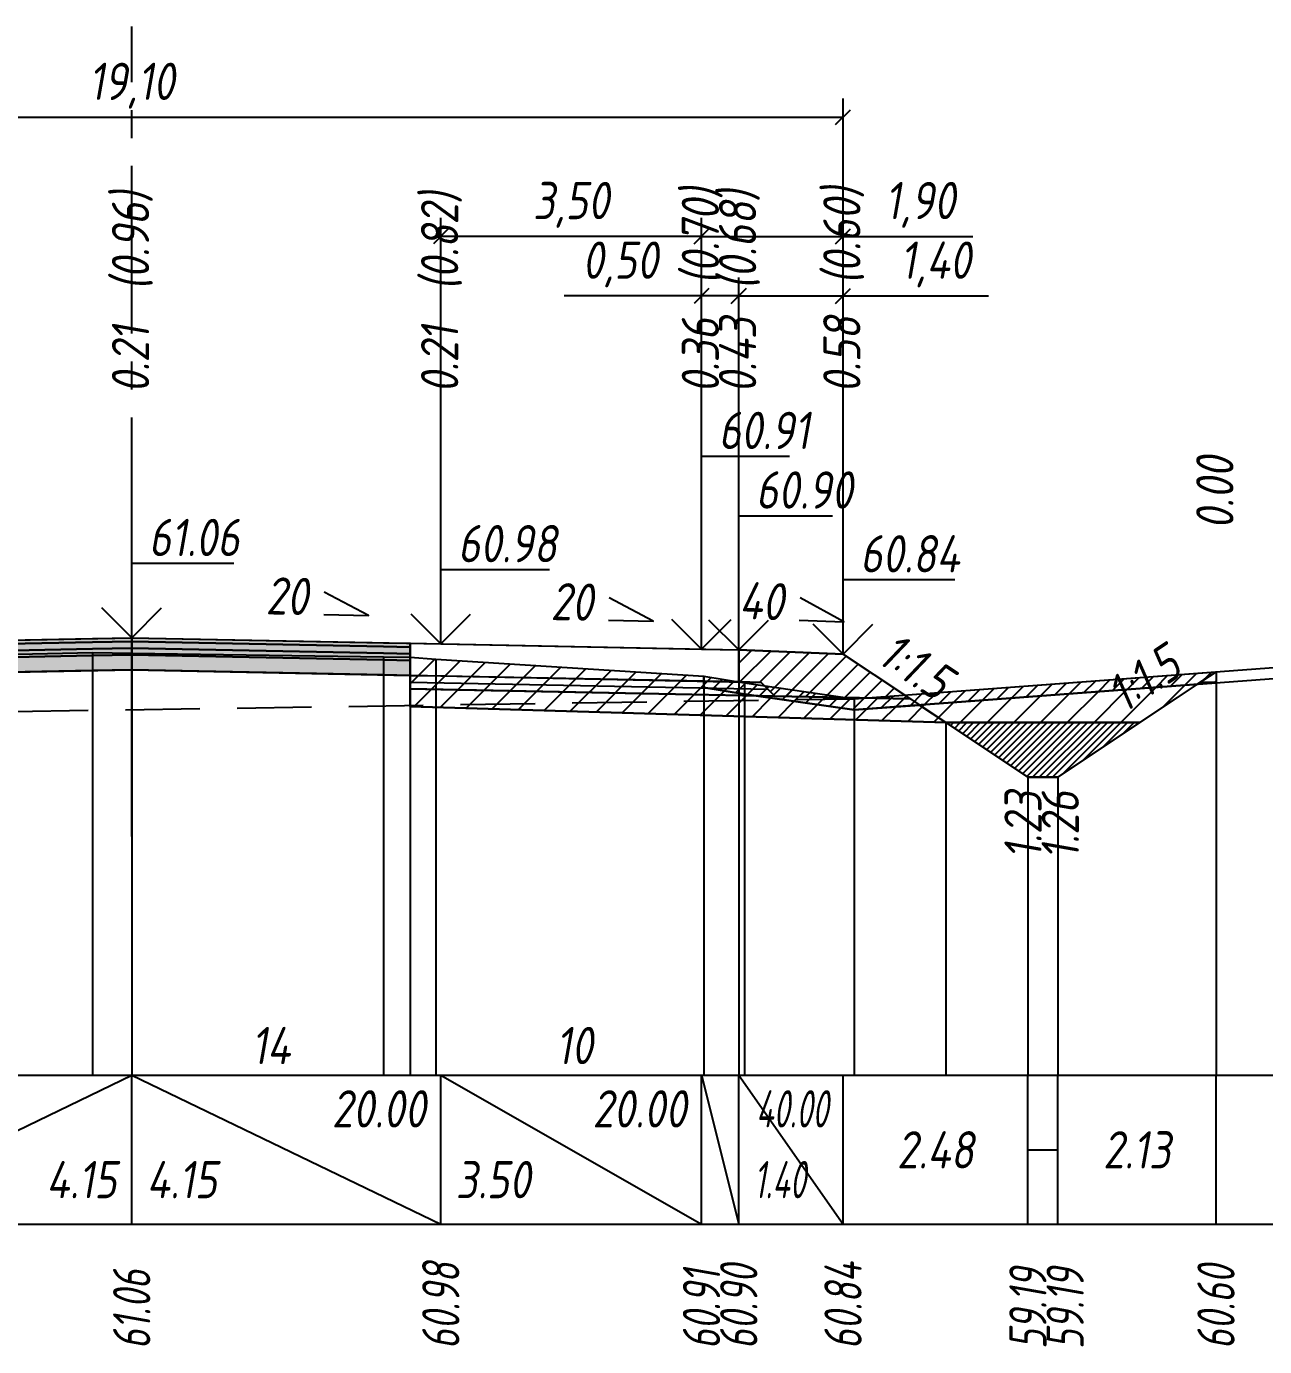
# Model space of a CAD drawing. Extents: x -717 to 1451, y -133302 to 233.
# Drawn here: x 152.5 to 235.6, y -54624.2 to -54535.6 of the extents above; entities that cross this region are included whole.
import ezdxf
from ezdxf.enums import TextEntityAlignment as Align

# ---------------------------------------------------------------- set-up
doc = ezdxf.new("R2010")
doc.units = 0
doc.linetypes.add('осевая2', pattern=[1.125, 0.75, -0.125, 0.125, -0.125])
doc.linetypes.add('штриховая', pattern=[0.75, 0.5, -0.25])
for name, color, linetype in [('Интерполированный поперечник', 2, 'Continuous'), ('Код_514', 1, 'Continuous'), ('Контур_0', 7, 'Continuous'), ('Контур_2521', 7, 'Continuous'), ('Контур_2564', 7, 'Continuous'), ('Контур_2660', 7, 'Continuous'), ('Контур_2665', 7, 'Continuous'), ('Контур_400', 7, 'Continuous'), ('Контур_508', 7, 'Continuous'), ('Контур_512', 7, 'Continuous'), ('Контур_513', 7, 'Continuous'), ('Контур_818', 7, 'Continuous'), ('Красный поперечник', 1, 'Continuous'), ('Объём_2501', 7, 'Continuous'), ('Объём_2564', 7, 'Continuous'), ('Объём_2650', 7, 'Continuous'), ('Объём_2660', 7, 'Continuous'), ('Объём_2661', 7, 'Continuous'), ('Объём_2662', 7, 'Continuous'), ('Объём_2663', 7, 'Continuous'), ('Объём_2664', 7, 'Continuous'), ('Объём_2665', 7, 'Continuous'), ('Объём_2666', 7, 'Continuous'), ('Объём_2667', 7, 'Continuous'), ('Объём_2668', 7, 'Continuous'), ('Объём_2669', 7, 'Continuous'), ('Объём_2675', 7, 'Continuous'), ('Объём_2753', 7, 'Continuous'), ('Ось', 1, 'осевая2'), ('Откосы', 7, 'Continuous'), ('Отметки покрытия', 7, 'Continuous'), ('Рабочие отметки', 7, 'Continuous'), ('Рабочие отметки доп.', 7, 'Continuous'), ('Слои выравнивания', 7, 'Continuous'), ('Таблица', 7, 'Continuous'), ('Уклоны проезжей части', 7, 'Continuous'), ('Черный поперечник', 3, 'Continuous')]:
    doc.layers.add(name, color=color, linetype=linetype)
for name, color, linetype, true_color in [('Контур_2540', 2, 'Continuous', 0xffff00), ('Контур_2560', 2, 'Continuous', 0xffff00), ('Контур_2561', 7, 'Continuous', 0xff8040), ('Контур_2562', 3, 'Continuous', 0x00ff00), ('Контур_2563', 7, 'Continuous', 0xff8000), ('Контур_2570', 7, 'Continuous', 0x80ff00), ('Контур_2725', 7, 'Continuous', 0x323232), ('Контур_2736', 4, 'Continuous', 0x00ffff), ('Контур_2737', 4, 'Continuous', 0x00ffff), ('Контур_2738', 4, 'Continuous', 0x00ffff), ('Контур_2739', 4, 'Continuous', 0x00ffff), ('Контур_2741', 4, 'Continuous', 0x00ffff), ('Контур_2742', 4, 'Continuous', 0x00ffff), ('Контур_2743', 4, 'Continuous', 0x00ffff), ('Контур_2744', 7, 'Continuous', 0xa4ffff), ('Контур_2745', 7, 'Continuous', 0xa4ffff), ('Контур_2747', 4, 'Continuous', 0x00ffff), ('Контур_2748', 4, 'Continuous', 0x00ffff), ('Контур_2749', 4, 'Continuous', 0x00ffff), ('Контур_2750', 4, 'Continuous', 0x00ffff), ('Контур_2751', 4, 'Continuous', 0x00ffff), ('Контур_2752', 4, 'Continuous', 0x00ffff), ('Контур_2760', 7, 'Continuous', 0x323232), ('Контур_2761', 7, 'Continuous', 0x323232), ('Контур_2762', 7, 'Continuous', 0x323232), ('Контур_2763', 7, 'Continuous', 0x323232), ('Контур_402', 7, 'Continuous', 0xff6464), ('Контур_703', 4, 'Continuous', 0x00ffff), ('Контур_705', 4, 'Continuous', 0x00ffff), ('Контур_707', 4, 'Continuous', 0x00ffff), ('Контур_720', 131, 'Continuous', 0xaaffff), ('Объём_2500', 7, 'Continuous', 0xc0c0c0), ('Объём_2520', 7, 'Continuous', 0x80ffff), ('Объём_2540', 2, 'Continuous', 0xffff00), ('Объём_2560', 2, 'Continuous', 0xffff00), ('Объём_2561', 7, 'Continuous', 0xff8040), ('Объём_2562', 3, 'Continuous', 0x00ff00), ('Объём_2563', 7, 'Continuous', 0xff8000), ('Объём_2570', 7, 'Continuous', 0x80ff00), ('Объём_2600', 7, 'Continuous', 0x808000), ('Объём_2620', 2, 'Continuous', 0xffff00), ('Объём_2746', 2, 'Continuous', 0xffff00)]:
    doc.layers.add(name, color=color, linetype=linetype, true_color=true_color)
doc.styles.get("Standard").update_dxf_attribs({"font": 'txt', "height": 2.5})
doc.styles.add('М', font='romand.shx', dxfattribs={"width": 0.8, "oblique": 10, "height": 2.5})
doc.dimstyles.new('ISO-25', dxfattribs={"dimtxt": 2.5, "dimasz": 2.5, "dimexe": 1.25, "dimexo": 0.625, "dimtad": 1, "dimtxsty": 'Standard', "dimcen": 2.5, "dimadec": 0, "dimazin": 0, "dimtfac": 1, "dimtmove": 0, "dimatfit": 3, "dimfxl": 1, "dimarcsym": 0})

# ---------------------------------------------------------------- blocks, each defined once
blk = doc.blocks.new('_Oblique')
at = {"color": 0, "linetype": 'ByBlock', "lineweight": -2}
blk.add_line((-0.5, -0.5), (0.5, 0.5), dxfattribs=at)
blk = doc.blocks.new('*D1306')
at = {"color": 0, "lineweight": -2, "transparency": 16777216}
for p, q in [((200.332, -54576.885), (200.332, -54552.445)), ((207.332, -54577.165), (207.332, -54552.445)), ((200.332, -54553.695), (207.332, -54553.695)), ((207.332, -54553.695), (217.091, -54553.695))]:
    blk.add_line(p, q, dxfattribs=at)
at = {"layer": 'Defpoints', "color": 0, "transparency": 16777216}
for p in [(207.332, -54553.695), (200.332, -54577.51), (207.332, -54577.79)]:
    blk.add_point(p, dxfattribs=at)
at = {"color": 0, "lineweight": -2, "transparency": 16777216, "rotation": 180}
blk.add_blockref('_Oblique', (200.332, -54553.695), dxfattribs=at)
at = {"color": 0, "lineweight": -2, "transparency": 16777216}
blk.add_blockref('_Oblique', (207.332, -54553.695), dxfattribs=at)
at = {"color": 0, "transparency": 16777216, "insert": (213.551, -54551.582), "char_height": 2.5, "width": 8.75, "attachment_point": 5, "style": 'М'}
blk.add_mtext('1,40', dxfattribs=at)
blk = doc.blocks.new('*D1308')
at = {"color": 0, "lineweight": -2, "transparency": 16777216}
for p, q in [((197.832, -54576.835), (197.832, -54552.445)), ((200.332, -54576.885), (200.332, -54552.445)), ((197.832, -54553.695), (188.617, -54553.695)), ((200.332, -54553.695), (197.832, -54553.695))]:
    blk.add_line(p, q, dxfattribs=at)
at = {"layer": 'Defpoints', "color": 0, "transparency": 16777216}
for p in [(200.332, -54553.695), (197.832, -54577.46), (200.332, -54577.51)]:
    blk.add_point(p, dxfattribs=at)
at = {"color": 0, "lineweight": -2, "transparency": 16777216, "rotation": 180}
blk.add_blockref('_Oblique', (197.832, -54553.695), dxfattribs=at)
at = {"color": 0, "lineweight": -2, "transparency": 16777216}
blk.add_blockref('_Oblique', (200.332, -54553.695), dxfattribs=at)
at = {"color": 0, "transparency": 16777216, "insert": (192.379, -54551.582), "char_height": 2.5, "width": 9.16667, "attachment_point": 5, "style": 'М'}
blk.add_mtext('0,50', dxfattribs=at)
blk = doc.blocks.new('*D1310')
at = {"color": 0, "lineweight": -2, "transparency": 16777216}
for p, q in [((180.332, -54576.485), (180.332, -54548.445)), ((197.832, -54576.835), (197.832, -54548.445)), ((197.832, -54549.695), (180.332, -54549.695))]:
    blk.add_line(p, q, dxfattribs=at)
at = {"layer": 'Defpoints', "color": 0, "transparency": 16777216}
for p in [(180.332, -54549.695), (180.332, -54577.11), (197.832, -54577.46)]:
    blk.add_point(p, dxfattribs=at)
at = {"color": 0, "lineweight": -2, "transparency": 16777216, "rotation": 180}
blk.add_blockref('_Oblique', (180.332, -54549.695), dxfattribs=at)
at = {"color": 0, "lineweight": -2, "transparency": 16777216}
blk.add_blockref('_Oblique', (197.832, -54549.695), dxfattribs=at)
at = {"color": 0, "transparency": 16777216, "insert": (189.082, -54547.582), "char_height": 2.5, "width": 9.58333, "attachment_point": 5, "style": 'М'}
blk.add_mtext('3,50', dxfattribs=at)
blk = doc.blocks.new('*D1311')
at = {"color": 0, "lineweight": -2, "transparency": 16777216}
for p, q in [((197.832, -54576.835), (197.832, -54548.445)), ((207.332, -54577.165), (207.332, -54548.445)), ((197.832, -54549.695), (207.332, -54549.695)), ((207.332, -54549.695), (216.052, -54549.695))]:
    blk.add_line(p, q, dxfattribs=at)
at = {"layer": 'Defpoints', "color": 0, "transparency": 16777216}
for p in [(197.832, -54549.695), (197.832, -54577.46), (207.332, -54577.79)]:
    blk.add_point(p, dxfattribs=at)
at = {"color": 0, "lineweight": -2, "transparency": 16777216, "rotation": 180}
blk.add_blockref('_Oblique', (197.832, -54549.695), dxfattribs=at)
at = {"color": 0, "lineweight": -2, "transparency": 16777216}
blk.add_blockref('_Oblique', (207.332, -54549.695), dxfattribs=at)
at = {"color": 0, "transparency": 16777216, "insert": (212.512, -54547.582), "char_height": 2.5, "width": 8.75, "attachment_point": 5, "style": 'М'}
blk.add_mtext('1,90', dxfattribs=at)
blk = doc.blocks.new('*D1313')
at = {"color": 0, "lineweight": -2, "transparency": 16777216}
for p, q in [((111.832, -54577.165), (111.832, -54540.445)), ((207.332, -54577.165), (207.332, -54540.445)), ((111.832, -54541.695), (207.332, -54541.695))]:
    blk.add_line(p, q, dxfattribs=at)
at = {"layer": 'Defpoints', "color": 0, "transparency": 16777216}
for p in [(207.332, -54541.695), (111.832, -54577.79), (207.332, -54577.79)]:
    blk.add_point(p, dxfattribs=at)
at = {"color": 0, "lineweight": -2, "transparency": 16777216, "rotation": 180}
blk.add_blockref('_Oblique', (111.832, -54541.695), dxfattribs=at)
at = {"color": 0, "lineweight": -2, "transparency": 16777216}
blk.add_blockref('_Oblique', (207.332, -54541.695), dxfattribs=at)
at = {"color": 0, "transparency": 16777216, "insert": (159.582, -54539.582), "char_height": 2.5, "width": 10.41667, "attachment_point": 5, "style": 'М'}
blk.add_mtext('19,10', dxfattribs=at)

msp = doc.modelspace()

# ---------------------------------------------------------------- hatches: boundary and pattern name
at = {"layer": 'Объём_2563'}
h = msp.add_hatch(dxfattribs=at)
h.set_pattern_fill('ANSI31', color=256, scale=0.3)
h.paths.add_polyline_path([(202.75, -54580.546), (201.832, -54579.627), (200.332, -54579.597), (200.332, -54577.447), (207.332, -54577.727), (211.832, -54580.727)])
at = {"layer": 'Объём_2570'}
h = msp.add_hatch(dxfattribs=at)
h.set_pattern_fill('ANSI31', color=256, scale=0.2)
h.paths.add_polyline_path([(232.369, -54579.664), (208.089, -54581.473), (200.723, -54580.41), (197.978, -54579.966), (197.978, -54579.216), (200.723, -54579.66), (208.089, -54580.723), (232.369, -54578.914)])
at = {"layer": 'Объём_2600'}
h = msp.add_hatch(dxfattribs=at)
h.set_pattern_fill('ANSI31', color=6, scale=0.4)
h.paths.add_polyline_path([(214.223, -54582.322), (178.275, -54581.243), (178.275, -54577.944), (180.004, -54578.077), (197.978, -54579.216), (197.978, -54579.966), (200.723, -54580.41), (208.089, -54581.473), (231.103, -54579.759), (227.258, -54582.322)])
h = msp.add_hatch(dxfattribs=at)
h.set_pattern_fill('HONEY', color=5, scale=0.3)
h.paths.add_polyline_path([(231.103, -54579.759), (232.369, -54578.914), (232.369, -54579.664)])
at = {"layer": 'Объём_2620'}
h = msp.add_hatch(dxfattribs=at)
h.set_pattern_fill('ANSI31', color=2, scale=0.1)
h.paths.add_polyline_path([(214.223, -54582.322), (227.258, -54582.322), (221.741, -54586), (219.741, -54586)])
at = {"layer": 'Слои выравнивания'}
for color, points in [(2, [(134.502, -54577.134), (136.825, -54577.087), (138.832, -54577.047), (156.95, -54576.685), (159.582, -54576.632), (159.582, -54576.882), (156.95, -54576.935), (138.832, -54577.297), (136.825, -54577.337), (134.502, -54577.384)]), (2, [(159.582, -54576.632), (176.485, -54576.97), (178.275, -54577.006), (178.275, -54577.256), (176.485, -54577.22), (159.582, -54576.882)]), (3, [(134.502, -54577.384), (136.825, -54577.337), (138.832, -54577.297), (156.95, -54576.935), (159.582, -54576.882), (159.582, -54577.332), (156.95, -54577.385), (138.832, -54577.747), (136.825, -54577.787), (134.502, -54577.834)]), (4, [(134.502, -54577.834), (136.825, -54577.787), (138.832, -54577.747), (156.95, -54577.385), (159.582, -54577.332), (159.582, -54577.782), (156.95, -54577.835), (138.832, -54578.197), (136.825, -54578.237), (134.502, -54578.284)]), (3, [(159.582, -54576.882), (176.485, -54577.22), (178.275, -54577.256), (178.275, -54577.706), (176.485, -54577.67), (159.582, -54577.332)]), (4, [(159.582, -54577.332), (176.485, -54577.67), (178.275, -54577.706), (178.275, -54578.156), (176.485, -54578.12), (159.582, -54577.782)]), (5, [(134.502, -54578.284), (136.825, -54578.237), (138.832, -54578.197), (156.95, -54577.835), (159.582, -54577.782), (159.582, -54578.782), (156.95, -54578.835), (138.832, -54579.197), (136.825, -54579.237), (134.502, -54579.284)]), (5, [(159.582, -54577.782), (176.485, -54578.12), (178.275, -54578.156), (178.275, -54579.156), (176.485, -54579.12), (159.582, -54578.782)])]:
    msp.add_hatch(color=color, dxfattribs=at).paths.add_polyline_path(points)

# ---------------------------------------------------------------- linework, layer by layer
at = {"layer": 'Интерполированный поперечник', "linetype": 'штриховая', "ltscale": 10, "flags": 128}
msp.add_lwpolyline([(91.667, -54582.483), (208.089, -54580.723)], dxfattribs=at)
at = {"layer": 'Код_514'}
for p, q in [((138.832, -54616), (159.582, -54606)), ((159.582, -54616), (159.582, -54606)), ((159.582, -54606), (180.332, -54616)), ((180.332, -54616), (180.332, -54606)), ((180.332, -54606), (197.832, -54616)), ((197.832, -54616), (197.832, -54606)), ((197.832, -54606), (200.332, -54616)), ((200.332, -54616), (200.332, -54606)), ((200.332, -54606), (207.332, -54616)), ((207.332, -54616), (207.332, -54606)), ((219.741, -54616), (219.741, -54606)), ((221.741, -54616), (221.741, -54606)), ((232.369, -54616), (232.369, -54606)), ((219.741, -54611), (221.741, -54611))]:
    msp.add_line(p, q, dxfattribs=at)
at = {"layer": 'Контур_0', "flags": 128}
for points in [[(178.275, -54577.006), (200.332, -54577.447), (200.332, -54579.597), (178.275, -54579.156), (178.275, -54577.006), (178.275, -54577.006)], [(207.332, -54577.727), (211.45, -54580.473), (211.45, -54580.473), (211.45, -54580.473), (211.45, -54580.473), (211.45, -54580.473), (211.45, -54580.473), (211.45, -54580.473), (211.45, -54580.473), (211.45, -54580.473), (211.45, -54580.473), (211.45, -54580.473), (211.45, -54580.473), (211.45, -54580.473), (211.45, -54580.473), (219.741, -54586)], [(207.332, -54577.727), (211.45, -54580.473), (211.45, -54580.473), (211.45, -54580.473), (211.45, -54580.473), (211.45, -54580.473), (211.45, -54580.473), (211.45, -54580.473), (211.45, -54580.473), (211.45, -54580.473), (211.45, -54580.473), (211.45, -54580.473), (211.45, -54580.473), (211.45, -54580.473), (211.45, -54580.473), (219.741, -54586), (221.741, -54586), (232.369, -54578.914), (232.369, -54578.914), (232.369, -54578.914), (232.369, -54578.914), (232.369, -54578.914), (232.369, -54578.914), (232.369, -54578.914), (232.369, -54578.914), (232.369, -54578.914), (232.369, -54578.914), (232.369, -54578.914), (232.369, -54578.914), (232.369, -54578.914)], [(180.332, -54579.197), (201.832, -54579.627), (202.75, -54580.546), (178.275, -54580.056), (178.275, -54579.156), (180.332, -54579.197), (180.332, -54579.197)], [(200.332, -54579.597), (201.832, -54579.627), (202.75, -54580.546), (211.832, -54580.727)]]:
    msp.add_lwpolyline(points, dxfattribs=at)
at = {"layer": 'Контур_2521', "color": 250, "flags": 128}
msp.add_lwpolyline([(178.275, -54579.606), (202.291, -54580.087)], dxfattribs=at)
at = {"layer": 'Контур_2540', "flags": 128}
msp.add_lwpolyline([(180.332, -54580.097), (211.832, -54580.727), (214.223, -54582.322), (178.275, -54581.243), (178.275, -54580.056), (180.332, -54580.097), (180.332, -54580.097)], dxfattribs=at)
at = {"layer": 'Контур_2560', "flags": 128}
msp.add_lwpolyline([(200.332, -54577.447), (207.332, -54577.727), (207.332, -54577.727), (207.332, -54577.727)], dxfattribs=at)
at = {"layer": 'Контур_2561', "flags": 128}
msp.add_lwpolyline([(200.332, -54577.447), (200.332, -54577.447), (207.332, -54577.727), (207.332, -54577.727), (200.332, -54577.447)], dxfattribs=at)
at = {"layer": 'Контур_2562', "flags": 128}
msp.add_lwpolyline([(207.332, -54577.727), (207.332, -54577.727), (207.332, -54577.727), (207.332, -54577.727), (207.332, -54577.727)], dxfattribs=at)
at = {"layer": 'Контур_2563', "flags": 128}
msp.add_lwpolyline([(202.75, -54580.546), (201.832, -54579.627), (200.332, -54579.597), (200.332, -54577.447), (207.332, -54577.727), (211.832, -54580.727), (202.75, -54580.546), (202.75, -54580.546)], dxfattribs=at)
at = {"layer": 'Контур_2564', "flags": 128}
msp.add_lwpolyline([(200.332, -54577.447), (207.332, -54577.727)], dxfattribs=at)
at = {"layer": 'Контур_2570', "flags": 128}
msp.add_lwpolyline([(80, -54583.457), (91.667, -54583.233), (91.667, -54583.233), (109.282, -54580.715), (111.842, -54580.314), (111.842, -54579.564), (113.802, -54579.452), (134.502, -54578.123), (136.825, -54578.07), (156.95, -54577.627), (159.582, -54577.667), (176.485, -54577.92), (178.275, -54577.944), (180.004, -54578.077), (197.978, -54579.216), (197.978, -54579.966), (200.723, -54580.41), (208.089, -54581.473), (208.089, -54581.473), (238.946, -54579.174), (245.587, -54578.717), (257.369, -54578.804)], dxfattribs=at)
at = {"layer": 'Контур_2660', "flags": 128}
msp.add_lwpolyline([(178.275, -54581.243), (214.223, -54582.322)], dxfattribs=at)
at = {"layer": 'Контур_2665', "flags": 128}
msp.add_lwpolyline([(207.332, -54577.727), (207.332, -54577.727)], dxfattribs=at)
at = {"layer": 'Контур_2725', "flags": 128}
msp.add_lwpolyline([(134.502, -54579.284), (136.825, -54579.237), (138.832, -54579.197), (156.95, -54578.835), (159.582, -54578.782), (176.485, -54579.12), (178.275, -54579.156)], dxfattribs=at)
at = {"layer": 'Контур_2736', "flags": 128}
for points in [[(207.332, -54577.727), (211.45, -54580.473)], [(211.45, -54580.473), (219.741, -54586)]]:
    msp.add_lwpolyline(points, dxfattribs=at)
at = {"layer": 'Контур_2737', "flags": 128}
msp.add_lwpolyline([(211.45, -54580.473), (211.45, -54580.473)], dxfattribs=at)
at = {"layer": 'Контур_2738', "flags": 128}
msp.add_lwpolyline([(211.45, -54580.473), (211.45, -54580.473)], dxfattribs=at)
at = {"layer": 'Контур_2739', "flags": 128}
msp.add_lwpolyline([(211.45, -54580.473), (211.45, -54580.473)], dxfattribs=at)
at = {"layer": 'Контур_2741', "flags": 128}
msp.add_lwpolyline([(232.369, -54578.914), (232.369, -54578.914)], dxfattribs=at)
at = {"layer": 'Контур_2742', "flags": 128}
msp.add_lwpolyline([(232.369, -54578.914), (232.369, -54578.914)], dxfattribs=at)
at = {"layer": 'Контур_2743', "flags": 128}
msp.add_lwpolyline([(232.369, -54578.914), (232.369, -54578.914)], dxfattribs=at)
at = {"layer": 'Контур_2744', "flags": 128}
msp.add_lwpolyline([(232.369, -54578.914), (232.369, -54578.914)], dxfattribs=at)
msp.add_lwpolyline([(232.369, -54578.914), (232.369, -54578.914)], dxfattribs=at)
msp.add_lwpolyline([(232.369, -54578.914), (232.369, -54578.914)], dxfattribs=at)
msp.add_lwpolyline([(232.369, -54578.914), (232.369, -54578.914)], dxfattribs=at)
msp.add_lwpolyline([(232.369, -54578.914), (232.369, -54578.914)], dxfattribs=at)
msp.add_lwpolyline([(232.369, -54578.914), (232.369, -54578.914)], dxfattribs=at)
at = {"layer": 'Контур_2745', "flags": 128}
msp.add_lwpolyline([(211.45, -54580.473), (211.45, -54580.473)], dxfattribs=at)
msp.add_lwpolyline([(211.45, -54580.473), (211.45, -54580.473)], dxfattribs=at)
msp.add_lwpolyline([(211.45, -54580.473), (211.45, -54580.473)], dxfattribs=at)
msp.add_lwpolyline([(211.45, -54580.473), (211.45, -54580.473)], dxfattribs=at)
msp.add_lwpolyline([(211.45, -54580.473), (211.45, -54580.473)], dxfattribs=at)
msp.add_lwpolyline([(211.45, -54580.473), (211.45, -54580.473)], dxfattribs=at)
at = {"layer": 'Контур_2747', "flags": 128}
msp.add_lwpolyline([(211.45, -54580.473), (211.45, -54580.473)], dxfattribs=at)
at = {"layer": 'Контур_2748', "flags": 128}
msp.add_lwpolyline([(211.45, -54580.473), (211.45, -54580.473)], dxfattribs=at)
at = {"layer": 'Контур_2749', "flags": 128}
msp.add_lwpolyline([(211.45, -54580.473), (211.45, -54580.473)], dxfattribs=at)
at = {"layer": 'Контур_2750', "flags": 128}
msp.add_lwpolyline([(232.369, -54578.914), (232.369, -54578.914)], dxfattribs=at)
at = {"layer": 'Контур_2751', "flags": 128}
msp.add_lwpolyline([(232.369, -54578.914), (232.369, -54578.914)], dxfattribs=at)
at = {"layer": 'Контур_2752', "flags": 128}
msp.add_lwpolyline([(232.369, -54578.914), (232.369, -54578.914)], dxfattribs=at)
at = {"layer": 'Контур_2760', "flags": 128}
msp.add_lwpolyline([(134.502, -54577.134), (136.825, -54577.087), (138.832, -54577.047), (156.95, -54576.685), (159.582, -54576.632), (176.485, -54576.97), (178.275, -54577.006)], dxfattribs=at)
at = {"layer": 'Контур_2761', "flags": 128}
msp.add_lwpolyline([(134.502, -54577.384), (136.825, -54577.337), (138.832, -54577.297), (156.95, -54576.935), (159.582, -54576.882), (176.485, -54577.22), (178.275, -54577.256)], dxfattribs=at)
at = {"layer": 'Контур_2762', "flags": 128}
msp.add_lwpolyline([(134.502, -54577.834), (136.825, -54577.787), (138.832, -54577.747), (156.95, -54577.385), (159.582, -54577.332), (176.485, -54577.67), (178.275, -54577.706)], dxfattribs=at)
at = {"layer": 'Контур_2763', "flags": 128}
msp.add_lwpolyline([(134.502, -54578.284), (136.825, -54578.237), (138.832, -54578.197), (156.95, -54577.835), (159.582, -54577.782), (176.485, -54578.12), (178.275, -54578.156)], dxfattribs=at)
at = {"layer": 'Контур_400', "flags": 128}
for points in [[(118.832, -54577.447), (121.332, -54577.397), (121.332, -54577.397), (121.332, -54577.397), (121.332, -54577.397), (121.332, -54577.397), (121.332, -54577.397), (138.832, -54577.047), (159.582, -54576.632)], [(159.582, -54576.632), (180.332, -54577.047), (197.832, -54577.397), (197.832, -54577.397), (197.832, -54577.397), (197.832, -54577.397), (197.832, -54577.397), (197.832, -54577.397), (200.332, -54577.447)]]:
    msp.add_lwpolyline(points, dxfattribs=at)
at = {"layer": 'Контур_402', "flags": 128}
msp.add_lwpolyline([(105, -54582.32), (134.502, -54581.435), (134.502, -54579.284), (159.582, -54578.782), (178.275, -54579.156), (178.275, -54581.243), (214.223, -54582.322)], dxfattribs=at)
at = {"layer": 'Контур_508', "flags": 128}
msp.add_lwpolyline([(105, -54582.32), (134.502, -54581.435), (134.502, -54579.284), (159.582, -54578.782), (178.275, -54579.156), (178.275, -54581.243), (214.223, -54582.322), (219.741, -54586), (221.741, -54586), (232.369, -54578.914)], dxfattribs=at)
at = {"layer": 'Контур_512', "flags": 128}
msp.add_lwpolyline([(178.275, -54581.243), (214.223, -54582.322), (219.741, -54586), (221.741, -54586), (232.369, -54578.914)], dxfattribs=at)
at = {"layer": 'Контур_513', "flags": 128}
msp.add_lwpolyline([(105, -54582.32), (134.502, -54581.435), (134.502, -54579.284), (159.582, -54578.782), (178.275, -54579.156), (178.275, -54581.243), (214.223, -54582.322), (219.741, -54586), (221.741, -54586), (232.369, -54578.914)], dxfattribs=at)
at = {"layer": 'Контур_703', "flags": 128}
msp.add_lwpolyline([(207.332, -54577.727), (211.45, -54580.473)], dxfattribs=at)
at = {"layer": 'Контур_705', "flags": 128}
msp.add_lwpolyline([(211.45, -54580.473), (211.45, -54580.473)], dxfattribs=at)
at = {"layer": 'Контур_707', "flags": 128}
msp.add_lwpolyline([(221.741, -54586), (232.369, -54578.914)], dxfattribs=at)
at = {"layer": 'Контур_720', "flags": 128}
msp.add_lwpolyline([(219.741, -54586), (221.741, -54586)], dxfattribs=at)
at = {"layer": 'Контур_818', "flags": 128}
msp.add_lwpolyline([(105, -54581.327), (109.282, -54580.715), (111.842, -54580.314), (111.842, -54579.564), (113.802, -54579.452), (134.502, -54578.123), (136.825, -54578.07), (156.95, -54577.627), (159.582, -54577.667), (176.485, -54577.92), (178.275, -54577.944), (180.004, -54578.077), (197.978, -54579.216), (197.978, -54579.966), (200.723, -54580.41), (208.089, -54581.473), (208.089, -54581.473), (232.369, -54579.664)], dxfattribs=at)
at = {"layer": 'Красный поперечник'}
for p, q in [((138.832, -54577.047), (159.582, -54576.632)), ((159.582, -54576.632), (180.332, -54577.047)), ((180.332, -54577.047), (197.832, -54577.397)), ((197.832, -54577.397), (200.332, -54577.447)), ((200.332, -54577.447), (207.332, -54577.727)), ((207.332, -54577.727), (219.741, -54586)), ((221.741, -54586), (232.369, -54578.914)), ((232.369, -54578.914), (232.369, -54606)), ((178.275, -54581.243), (178.275, -54606)), ((214.223, -54582.322), (214.223, -54606)), ((219.741, -54586), (219.741, -54606)), ((219.741, -54586), (221.741, -54586)), ((221.741, -54586), (221.741, -54606))]:
    msp.add_line(p, q, dxfattribs=at)
at = {"layer": 'Объём_2500', "flags": 128}
msp.add_lwpolyline([(178.275, -54577.006), (200.332, -54577.447), (200.332, -54579.597), (178.275, -54579.156), (178.275, -54577.006), (178.275, -54577.006)], dxfattribs=at)
at = {"layer": 'Объём_2501', "flags": 128}
for points in [[(118.832, -54577.447), (121.332, -54577.397), (121.332, -54577.397), (121.332, -54577.397), (121.332, -54577.397), (121.332, -54577.397), (121.332, -54577.397), (138.832, -54577.047), (159.582, -54576.632)], [(159.582, -54576.632), (180.332, -54577.047), (197.832, -54577.397), (197.832, -54577.397), (197.832, -54577.397), (197.832, -54577.397), (197.832, -54577.397), (197.832, -54577.397), (200.332, -54577.447)]]:
    msp.add_lwpolyline(points, dxfattribs=at)
at = {"layer": 'Объём_2520', "color": 250, "flags": 128}
msp.add_lwpolyline([(180.332, -54579.197), (201.832, -54579.627), (202.75, -54580.546), (178.275, -54580.056), (178.275, -54579.156), (180.332, -54579.197), (180.332, -54579.197)], dxfattribs=at)
at = {"layer": 'Объём_2540', "flags": 128}
msp.add_lwpolyline([(180.332, -54580.097), (211.832, -54580.727), (214.223, -54582.322), (178.275, -54581.243), (178.275, -54580.056), (180.332, -54580.097), (180.332, -54580.097)], dxfattribs=at)
at = {"layer": 'Объём_2560', "flags": 128}
msp.add_lwpolyline([(200.332, -54577.447), (207.332, -54577.727), (207.332, -54577.727), (207.332, -54577.727)], dxfattribs=at)
at = {"layer": 'Объём_2561', "flags": 128}
msp.add_lwpolyline([(200.332, -54577.447), (200.332, -54577.447), (207.332, -54577.727), (207.332, -54577.727), (200.332, -54577.447)], dxfattribs=at)
at = {"layer": 'Объём_2562', "flags": 128}
msp.add_lwpolyline([(207.332, -54577.727), (207.332, -54577.727), (207.332, -54577.727), (207.332, -54577.727), (207.332, -54577.727)], dxfattribs=at)
at = {"layer": 'Объём_2563', "color": 250, "flags": 128}
msp.add_lwpolyline([(202.75, -54580.546), (201.832, -54579.627), (200.332, -54579.597), (200.332, -54577.447), (207.332, -54577.727), (211.832, -54580.727), (202.75, -54580.546), (202.75, -54580.546)], dxfattribs=at)
at = {"layer": 'Объём_2564', "flags": 128}
msp.add_lwpolyline([(200.332, -54577.447), (207.332, -54577.727)], dxfattribs=at)
at = {"layer": 'Объём_2570', "flags": 128}
msp.add_lwpolyline([(232.369, -54579.664), (208.089, -54581.473), (200.723, -54580.41), (197.978, -54579.966), (197.978, -54579.216), (200.723, -54579.66), (208.089, -54580.723), (232.369, -54578.914), (232.369, -54579.664), (232.369, -54579.664)], dxfattribs=at)
at = {"layer": 'Объём_2600', "color": 5, "flags": 128}
msp.add_lwpolyline([(231.103, -54579.759), (232.369, -54578.914), (232.369, -54579.664), (231.103, -54579.759), (231.103, -54579.759)], dxfattribs=at)
at = {"layer": 'Объём_2620', "flags": 128}
msp.add_lwpolyline([(214.223, -54582.322), (227.258, -54582.322), (221.741, -54586), (219.741, -54586), (214.223, -54582.322), (214.223, -54582.322)], dxfattribs=at)
at = {"layer": 'Объём_2650', "color": 6, "flags": 128}
msp.add_lwpolyline([(214.223, -54582.322), (178.275, -54581.243), (178.275, -54577.944), (180.004, -54578.077), (197.978, -54579.216), (197.978, -54579.966), (200.723, -54580.41), (208.089, -54581.473), (231.103, -54579.759), (227.258, -54582.322), (214.223, -54582.322), (214.223, -54582.322)], dxfattribs=at)
at = {"layer": 'Объём_2660', "flags": 128}
msp.add_lwpolyline([(178.275, -54581.243), (214.223, -54582.322)], dxfattribs=at)
at = {"layer": 'Объём_2661', "flags": 128}
msp.add_lwpolyline([(207.332, -54577.727), (211.45, -54580.473), (214.223, -54582.322)], dxfattribs=at)
at = {"layer": 'Объём_2662', "flags": 128}
msp.add_lwpolyline([(227.258, -54582.322), (232.369, -54578.914)], dxfattribs=at)
at = {"layer": 'Объём_2663', "flags": 128}
for points in [[(214.223, -54582.322), (219.741, -54586)], [(221.741, -54586), (227.258, -54582.322)]]:
    msp.add_lwpolyline(points, dxfattribs=at)
at = {"layer": 'Объём_2664', "flags": 128}
msp.add_lwpolyline([(219.741, -54586), (221.741, -54586)], dxfattribs=at)
at = {"layer": 'Объём_2665', "flags": 128}
msp.add_lwpolyline([(207.332, -54577.727), (207.332, -54577.727)], dxfattribs=at)
at = {"layer": 'Объём_2666', "flags": 128}
for points in [[(207.332, -54577.727), (211.45, -54580.473)], [(211.45, -54580.473), (214.223, -54582.322)]]:
    msp.add_lwpolyline(points, dxfattribs=at)
at = {"layer": 'Объём_2667', "flags": 128}
for points in [[(232.369, -54578.914), (232.369, -54578.914)], [(211.45, -54580.473), (211.45, -54580.473)]]:
    msp.add_lwpolyline(points, dxfattribs=at)
at = {"layer": 'Объём_2668', "flags": 128}
for points in [[(232.369, -54578.914), (232.369, -54578.914)], [(211.45, -54580.473), (211.45, -54580.473)]]:
    msp.add_lwpolyline(points, dxfattribs=at)
at = {"layer": 'Объём_2669', "flags": 128}
for points in [[(232.369, -54578.914), (232.369, -54578.914)], [(211.45, -54580.473), (211.45, -54580.473)]]:
    msp.add_lwpolyline(points, dxfattribs=at)
at = {"layer": 'Объём_2675', "flags": 128}
for points in [[(232.369, -54578.914), (232.369, -54578.914)], [(232.369, -54578.914), (232.369, -54578.914)], [(232.369, -54578.914), (232.369, -54578.914)], [(232.369, -54578.914), (232.369, -54578.914)], [(232.369, -54578.914), (232.369, -54578.914)], [(232.369, -54578.914), (232.369, -54578.914)], [(211.45, -54580.473), (211.45, -54580.473)], [(211.45, -54580.473), (211.45, -54580.473)], [(211.45, -54580.473), (211.45, -54580.473)], [(211.45, -54580.473), (211.45, -54580.473)], [(211.45, -54580.473), (211.45, -54580.473)], [(211.45, -54580.473), (211.45, -54580.473)]]:
    msp.add_lwpolyline(points, dxfattribs=at)
at = {"layer": 'Объём_2746', "flags": 128}
msp.add_lwpolyline([(214.223, -54582.322), (178.275, -54581.243), (178.275, -54577.944), (180.004, -54578.077), (197.978, -54579.216), (197.978, -54579.966), (200.723, -54580.41), (208.089, -54581.473), (212.461, -54581.147), (214.223, -54582.322), (214.223, -54582.322)], dxfattribs=at)
at = {"layer": 'Объём_2753', "flags": 128}
msp.add_lwpolyline([(178.275, -54577.006), (178.275, -54577.006)], dxfattribs=at)
at = {"layer": 'Ось', "ltscale": 15}
msp.add_line((159.582, -54589.971), (159.582, -54535.603), dxfattribs=at)
at = {"layer": 'Откосы', "color": 1, "flags": 128}
for points in [[(172.47, -54575.073), (175.469, -54575.133), (172.5, -54573.573)], [(191.595, -54575.456), (194.594, -54575.516), (191.625, -54573.956)], [(204.387, -54575.451), (207.385, -54575.571), (204.447, -54573.952)]]:
    msp.add_lwpolyline(points, dxfattribs=at)
at = {"layer": 'Отметки покрытия', "color": 1}
for p, q in [((197.832, -54577.397), (197.832, -54564.447)), ((197.832, -54564.447), (203.732, -54564.447)), ((200.332, -54577.447), (200.332, -54568.447)), ((200.332, -54568.447), (206.632, -54568.447)), ((159.582, -54576.632), (159.582, -54571.632)), ((159.582, -54571.632), (166.432, -54571.632)), ((180.332, -54577.047), (180.332, -54572.047)), ((180.332, -54572.047), (187.632, -54572.047)), ((207.332, -54577.727), (207.332, -54572.727)), ((207.332, -54572.727), (214.832, -54572.727)), ((159.582, -54576.632), (157.582, -54574.632)), ((159.582, -54576.632), (161.582, -54574.632)), ((180.332, -54577.047), (178.332, -54575.047)), ((180.332, -54577.047), (182.332, -54575.047)), ((197.832, -54577.397), (195.832, -54575.397)), ((197.832, -54577.397), (199.832, -54575.397)), ((200.332, -54577.447), (198.332, -54575.447)), ((200.332, -54577.447), (202.332, -54575.447)), ((207.332, -54577.727), (205.332, -54575.727)), ((207.332, -54577.727), (209.332, -54575.727))]:
    msp.add_line(p, q, dxfattribs=at)
at = {"layer": 'Слои выравнивания'}
for p, q in [((159.582, -54576.632), (159.582, -54606)), ((178.275, -54577.006), (178.275, -54606)), ((200.332, -54577.447), (200.332, -54606))]:
    msp.add_line(p, q, dxfattribs=at)
at = {"layer": 'Слои выравнивания', "color": 2, "flags": 128}
for points in [[(134.502, -54577.134), (136.825, -54577.087), (138.832, -54577.047), (156.95, -54576.685), (159.582, -54576.632), (159.582, -54576.882), (156.95, -54576.935), (138.832, -54577.297), (136.825, -54577.337), (134.502, -54577.384)], [(159.582, -54576.632), (176.485, -54576.97), (178.275, -54577.006), (178.275, -54577.256), (176.485, -54577.22), (159.582, -54576.882)]]:
    msp.add_lwpolyline(points, close=True, dxfattribs=at)
at = {"layer": 'Слои выравнивания', "color": 3, "flags": 128}
for points in [[(134.502, -54577.384), (136.825, -54577.337), (138.832, -54577.297), (156.95, -54576.935), (159.582, -54576.882), (159.582, -54577.332), (156.95, -54577.385), (138.832, -54577.747), (136.825, -54577.787), (134.502, -54577.834)], [(159.582, -54576.882), (176.485, -54577.22), (178.275, -54577.256), (178.275, -54577.706), (176.485, -54577.67), (159.582, -54577.332)]]:
    msp.add_lwpolyline(points, close=True, dxfattribs=at)
at = {"layer": 'Слои выравнивания', "color": 4, "flags": 128}
for points in [[(134.502, -54577.834), (136.825, -54577.787), (138.832, -54577.747), (156.95, -54577.385), (159.582, -54577.332), (159.582, -54577.782), (156.95, -54577.835), (138.832, -54578.197), (136.825, -54578.237), (134.502, -54578.284)], [(159.582, -54577.332), (176.485, -54577.67), (178.275, -54577.706), (178.275, -54578.156), (176.485, -54578.12), (159.582, -54577.782)]]:
    msp.add_lwpolyline(points, close=True, dxfattribs=at)
at = {"layer": 'Слои выравнивания', "color": 5, "flags": 128}
for points in [[(134.502, -54578.284), (136.825, -54578.237), (138.832, -54578.197), (156.95, -54577.835), (159.582, -54577.782), (159.582, -54578.782), (156.95, -54578.835), (138.832, -54579.197), (136.825, -54579.237), (134.502, -54579.284)], [(159.582, -54577.782), (176.485, -54578.12), (178.275, -54578.156), (178.275, -54579.156), (176.485, -54579.12), (159.582, -54578.782)]]:
    msp.add_lwpolyline(points, close=True, dxfattribs=at)
at = {"layer": 'Таблица'}
for p, q in [((80, -54606), (257.369, -54606)), ((80, -54616), (257.369, -54616))]:
    msp.add_line(p, q, dxfattribs=at)
at = {"layer": 'Черный поперечник', "color": 7}
for p, q in [((156.95, -54577.627), (156.95, -54606)), ((159.582, -54577.667), (159.582, -54606)), ((176.485, -54577.92), (176.485, -54606)), ((178.275, -54577.944), (178.275, -54606)), ((180.004, -54578.077), (180.004, -54606)), ((197.978, -54579.216), (197.978, -54606)), ((200.723, -54579.66), (200.723, -54606)), ((208.089, -54580.723), (208.089, -54606))]:
    msp.add_line(p, q, dxfattribs=at)
at = {"layer": 'Черный поперечник', "flags": 128}
msp.add_lwpolyline([(80, -54582.707), (91.667, -54582.483), (109.282, -54579.965), (111.842, -54579.564), (113.802, -54579.452), (134.502, -54578.123), (136.825, -54578.07), (156.95, -54577.627), (159.582, -54577.667), (176.485, -54577.92), (178.275, -54577.944), (180.004, -54578.077), (197.978, -54579.216), (200.723, -54579.66), (208.089, -54580.723), (238.946, -54578.424), (245.587, -54577.967), (257.369, -54578.054)], dxfattribs=at)

# ---------------------------------------------------------------- texts
at = {"layer": 'Код_514', "style": 'М', "oblique": 10}
for s, width, p in [('20.00', 0.8, (179.332, -54607)), ('20.00', 0.8, (196.832, -54607)), ('40.00', 0.6, (206.332, -54607))]:
    msp.add_text(s, height=2.5, dxfattribs=dict(at, width=width)).set_placement(p, align=Align.TOP_RIGHT)
at = {"layer": 'Код_514', "style": 'М', "oblique": 10, "width": 0.8}
for s, p in [('2.48', (213.536, -54611)), ('2.13', (227.055, -54611))]:
    msp.add_text(s, height=2.5, dxfattribs=at).set_placement(p, align=Align.MIDDLE_CENTER)
msp.add_text('4.15', height=2.5, dxfattribs=at).set_placement((158.582, -54615), align=Align.BOTTOM_RIGHT)
at = {"layer": 'Код_514', "style": 'М', "oblique": 10}
for s, width, p in [('4.15', 0.8, (160.582, -54615)), ('3.50', 0.8, (181.332, -54615)), ('1.40', 0.6, (201.332, -54615))]:
    msp.add_text(s, height=2.5, dxfattribs=dict(at, width=width)).set_placement(p, align=Align.BOTTOM_LEFT)
at = {"layer": 'Код_514', "style": 'М', "oblique": 10, "width": 0.7}
for s, p in [('61.06', (159.582, -54624.382)), ('60.98', (180.332, -54624.382)), ('60.91', (197.832, -54624.382)), ('60.90', (200.332, -54624.382)), ('60.84', (207.332, -54624.382)), ('59.19', (219.741, -54624.382)), ('59.19', (222.241, -54624.382)), ('60.60', (232.369, -54624.382))]:
    msp.add_text(s, height=2.5, rotation=90, dxfattribs=at).set_placement(p, align=Align.MIDDLE_LEFT)
at = {"layer": 'Отметки покрытия', "color": 1, "style": 'М', "oblique": 10, "width": 0.8}
for s, p in [('60.91', (198.973, -54564.716)), ('60.90', (201.473, -54568.716)), ('61.06', (160.723, -54571.901)), ('60.98', (181.473, -54572.316)), ('60.84', (208.473, -54572.996))]:
    msp.add_text(s, height=2.5, dxfattribs=at).set_placement(p, align=Align.BOTTOM_LEFT)
at = {"layer": 'Рабочие отметки', "color": 1, "style": 'М', "oblique": 10, "width": 0.8}
for s, p in [('0.36', (197.754, -54560.197)), ('0.43', (200.254, -54560.197)), ('0.58', (207.254, -54560.197)), ('0.21', (159.504, -54560.197)), ('0.21', (180.254, -54560.197)), ('0.00', (232.291, -54569.345))]:
    msp.add_text(s, height=2.5, rotation=90, dxfattribs=at).set_placement(p, align=Align.MIDDLE_LEFT)
for s, p in [('1.23', (219.413, -54586.931)), ('1.26', (221.913, -54586.931))]:
    msp.add_text(s, height=2.5, rotation=90, dxfattribs=at).set_placement(p, align=Align.MIDDLE_RIGHT)
at = {"layer": 'Рабочие отметки доп.', "color": 1, "style": 'М', "oblique": 10, "width": 0.8}
for s, p in [('(0.96)', (159.504, -54553.297)), ('(0.70)', (197.754, -54552.897)), ('(0.68)', (200.254, -54553.256)), ('(0.60)', (207.254, -54552.897)), ('(0.82)', (180.254, -54553.297))]:
    msp.add_text(s, height=2.5, rotation=90, dxfattribs=at).set_placement(p, align=Align.MIDDLE_LEFT)
at = {"layer": 'Слои выравнивания', "style": 'М', "oblique": 10, "width": 0.8}
for s, p in [('14', (168.928, -54606)), ('10', (189.303, -54606))]:
    msp.add_text(s, height=2.5, dxfattribs=at).set_placement(p, align=Align.BOTTOM_CENTER)
at = {"layer": 'Уклоны проезжей части', "color": 1, "style": 'М', "oblique": 10, "width": 0.8}
for s, rotation, p in [('20', 358.85423, (169.977, -54575.84)), ('20', 358.85423, (189.102, -54576.223)), ('40', 357.70938, (201.796, -54576.167)), ('1:1.5', 326.30994, (211.126, -54580.214)), ('1:1.5', 33.69007, (228.648, -54581.012))]:
    msp.add_text(s, height=2.5, rotation=rotation, dxfattribs=at).set_placement(p, align=Align.BOTTOM_CENTER)

# ---------------------------------------------------------------- dimensions: what is measured, and where the dimension line sits
at = {"color": 5}
dim = msp.add_linear_dim(base=(207.332, -54541.695), p1=(111.832, -54577.79), p2=(207.332, -54577.79), angle=180, dimstyle='ISO-25', override={"dimasz": 1, "dimlfac": 0.2, "dimzin": 0, "dimtxsty": 'М', "dimblk1": 'Oblique', "dimblk2": 'Oblique', "dimsah": 1}, dxfattribs=at)
dim.commit()
dim.dimension.update_dxf_attribs({"geometry": '*D1313', "text_midpoint": (159.582, -54539.582)})
dim = msp.add_linear_dim(base=(180.332, -54549.695), p1=(197.832, -54577.46), p2=(180.332, -54577.11), dimstyle='ISO-25', override={"dimasz": 1, "dimlfac": 0.2, "dimzin": 0, "dimtxsty": 'М', "dimblk1": 'Oblique', "dimblk2": 'Oblique', "dimsah": 1}, dxfattribs=at)
dim.commit()
dim.dimension.update_dxf_attribs({"geometry": '*D1310', "text_midpoint": (189.082, -54547.582)})
dim = msp.add_linear_dim(base=(197.832, -54549.695), p1=(207.332, -54577.79), p2=(197.832, -54577.46), dimstyle='ISO-25', override={"dimasz": 1, "dimlfac": 0.2, "dimzin": 0, "dimtxsty": 'М', "dimblk1": 'Oblique', "dimblk2": 'Oblique', "dimsah": 1}, dxfattribs=at)
dim.commit()
dim.dimension.update_dxf_attribs({"geometry": '*D1311', "text_midpoint": (212.512, -54549.695), "dimtype": 160})
for base, p1, p2, picture, middle in [((200.332, -54553.695), (197.832, -54577.46), (200.332, -54577.51), '*D1308', (192.379, -54553.695)), ((207.332, -54553.695), (200.332, -54577.51), (207.332, -54577.79), '*D1306', (213.551, -54553.695))]:
    dim = msp.add_linear_dim(base=base, p1=p1, p2=p2, angle=180, dimstyle='ISO-25', override={"dimasz": 1, "dimlfac": 0.2, "dimzin": 0, "dimtxsty": 'М', "dimblk1": 'Oblique', "dimblk2": 'Oblique', "dimsah": 1}, dxfattribs=at)
    dim.commit()
    dim.dimension.update_dxf_attribs({"geometry": picture, "text_midpoint": middle, "dimtype": 160})

doc.saveas('drawing.dxf')
